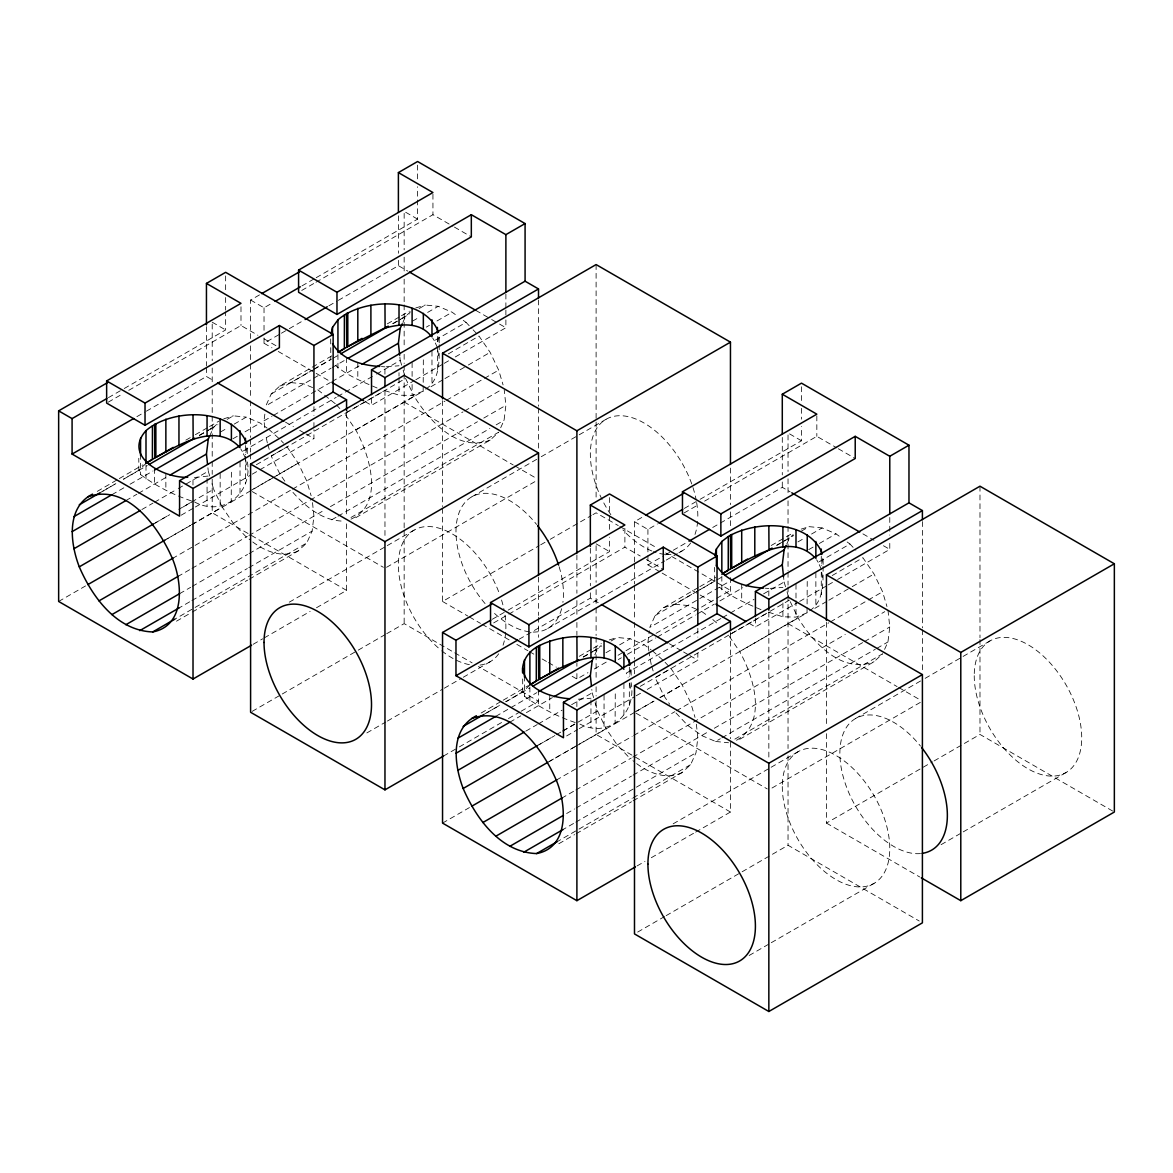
<?xml version="1.0" encoding="UTF-8"?>
<svg xmlns="http://www.w3.org/2000/svg" width="1173" height="1173" viewBox="0 0 1173 1173"><rect width="100%" height="100%" fill="white"/><g stroke="black" fill="none" stroke-linecap="round" stroke-linejoin="round"><path stroke-width="0.75" stroke-dasharray="5 3.75" d="M192.973 484.962L193.017 477.66L210.334 475.813M192.035 524.536L231.213 502.059L231.404 468.482M194.454 501.927C223.735 517.88 253.412 492.279 247.224 460.93M247.254 453.628L247.298 446.312L245.45 454.42M384.92 374.143L384.964 366.841L399.011 365.771M423.16 391.239L412.104 395.462L399.011 395.184L384.817 390.594L344.642 413.629L355.786 429.919L423.16 391.239L423.35 357.662M425.667 389.172C440.447 379.744 439.171 360.023 439.201 344.627M439.201 342.809L439.245 335.493L437.397 343.601M576.867 706.601L576.896 699.299L590.957 698.228M575.928 746.175L615.092 723.697L615.297 690.12M579.917 724.064C608.948 739.166 637.086 712.876 631.103 682.569M631.147 675.252L631.191 667.95L629.344 676.059M768.814 595.781L768.843 588.479L782.904 587.409M807.039 612.878L795.998 617.101L782.904 616.822L768.711 612.233L728.536 635.267L739.664 651.558L807.039 612.878L807.244 579.301M809.561 610.81C824.34 601.382 823.065 581.661 823.079 566.266M823.094 564.448L823.138 557.131L821.291 565.239M264.761 427.676L264.028 420.828L264.849 414.157M249.189 579.213L298.191 550.929L306.74 542.996L312.106 531.134L313.939 516.135L312.106 499.009M500.695 427.734L504.053 420.315L505.886 405.315L504.229 389.905M648.845 651.03L647.921 642.467L649.343 630.795M633.083 800.851L682.085 772.567L690.633 764.635L696 752.773L697.832 737.773L696 720.647M884.589 649.373L887.946 641.954L889.779 626.954L887.946 609.828M209.615 436.107L213.647 427.207L218.53 422.676M331.754 355.859L279.775 386.034L271.227 393.952L265.86 405.829L331.079 368.175M402.911 322.311L405.594 316.387L410.477 311.857M594.858 654.769L597.541 648.83L601.206 645.443M698.316 587.556L663.669 607.673L655.12 615.59L649.754 627.452L728.785 581.823M786.804 543.949L789.488 538.026L793.139 534.624M351.006 519.155C385.125 503.833 369.436 454.831 355.786 429.919M355.786 517.674L490.138 440.11L498.686 432.192L350.976 517.469M736.497 740.295C767.86 722.509 753.843 676.938 739.664 651.558M739.664 739.313L874.032 661.748L882.58 653.816L734.87 739.107M145.995 463.452L138.854 470.226L123.517 479.141M529.888 685.091L522.747 691.865L505.871 701.674M97.271 491.37L117.755 479.478M119.323 478.555L142.945 464.845M98.957 493.408L115.834 483.599M279.775 386.034L290.904 382.603L312.385 370.111M313.924 369.216L330.801 359.407L330.669 335.493M256.374 464.713L287.062 446.869L298.191 463.159L306.74 480.945L311.124 495.724M448.321 353.894L479.009 336.05L490.138 352.34L498.686 370.125L503.07 384.905M231.213 502.059L274.834 476.722M276.388 475.827L298.191 463.159M430.946 386.723L443.409 379.48M444.963 378.571L466.781 365.917M468.335 365.008L490.138 352.34M481.165 713.008L501.648 701.117M503.217 700.193L528.422 685.56M699.885 586.632L715.633 577.497M484.39 714.166L499.727 705.237M663.669 607.673L674.798 604.227L694.739 592.644M640.267 686.352L670.956 668.507L682.085 684.797L690.633 702.583L695.017 717.363M832.214 575.532L862.903 557.688L874.032 573.978L882.58 591.764L886.964 606.544M615.092 723.697L635.355 711.938M636.91 711.029L654.05 701.087M660.282 697.466L682.085 684.797M814.839 608.347L827.302 601.119M828.856 600.209L850.66 587.541M852.228 586.647L874.032 573.978M250.597 338.528L250.597 300.039L260.098 294.555M108.444 397.618L122.666 389.407M124.25 388.498L225.641 329.95L225.641 311.945M250.597 300.039L264.028 307.795L271.931 303.221M301.974 285.889L314.613 278.588M316.197 277.678L417.588 219.131L417.588 186.727M108.224 402.178L122.447 393.967M128.766 390.316L240.993 325.522L257.884 335.273M301.74 290.449L314.393 283.148M315.977 282.238L432.94 214.703L452.91 226.228M136.889 416.65L144.807 412.09M146.376 411.18L206.448 376.504L214.351 381.064M264.028 337.927L264.028 343.249L279.834 334.129M281.417 333.22L287.737 329.569M289.32 328.645L303.543 320.434M328.836 305.83L336.739 301.27M338.323 300.361L398.395 265.685L407.881 271.154M103.004 491.076L115.643 483.789M123.546 479.214L147.255 465.534M199.425 435.418L213.647 427.207M271.227 393.952L312.326 370.228M313.909 369.319L331.299 359.275M332.883 358.366L339.202 354.715M392.955 323.689L397.691 320.947M399.275 320.038L405.594 316.387M111.919 494.698L124.499 487.44M130.056 484.229L152.959 471.003M220.583 431.957L228.149 427.602M234.189 424.113L246.286 417.119L260.186 423.042L267.151 428.116M332.252 367.486L344.906 360.184M412.529 321.138L420.081 316.783M427.646 312.414L438.233 306.314L452.133 312.223L457.705 316.285M125.834 500.622L136.889 494.229M138.473 493.32L166.933 476.883M232.914 438.79L237.459 436.165M245.04 431.796L260.186 423.042M264.028 420.828L271.931 416.268M273.514 415.345L330.419 382.501M332.003 381.577L360.463 365.155M426.371 327.091L429.406 325.346M436.986 320.977L452.133 312.223M141.889 509.522L152.959 503.129M154.528 502.22L176.668 489.449M178.252 488.525L184.572 484.874M186.155 483.965L208.281 471.194L207.914 467.763M245.45 458.35L242.356 451.517L336.226 397.324M337.736 396.445L343.777 392.955M345.287 392.09L374.935 374.979M376.518 374.07L400.228 360.375L399.861 356.944M437.397 347.531L434.303 340.698L466.048 322.37L471.942 328.587M155.159 523.026L169.381 514.815M189.938 502.953L178.868 509.331L191.331 502.293M191.522 502.029L213.647 489.258L211.213 481.047M181.155 515.211L193.809 507.909M195.378 507L250.714 475.065M252.283 474.156L313.939 438.555L313.939 429.685M365.199 401.665L371.518 405.315L414.201 380.668M415.785 379.759L442.661 364.246M444.23 363.337L448.98 360.595M455.3 356.944L505.886 327.736L505.886 318.865M58.65 601.456L85.556 585.928M166.859 538.979L190.569 525.299M191.624 524.683L222.196 507.044L213.647 489.258M250.597 490.637L271.168 478.76M272.752 477.851L414.128 396.225C429.347 421.048 457.983 452.631 490.138 440.11M172.372 558.524L290.933 490.065C304.481 506.003 322.546 521.457 344.642 521.12M292.488 489.17L444.934 401.151M446.517 400.242L482.88 379.246M484.449 378.336L498.686 370.125M177.739 576.588L190.964 568.964M191.976 568.377L247.298 536.428M248.881 535.518L308.939 500.842M310.185 500.123L462.954 411.914M464.537 411.005L500.886 390.023M179.572 593.699L190.642 587.321M192.225 586.397L247.547 554.462M249.131 553.553L313.939 516.135M317.78 513.921L324.1 510.27M330.419 506.619L477.426 421.737M483.76 418.087L505.886 405.315M177.739 608.714L190.393 601.412M191.903 600.532L247.298 568.553M248.808 567.673L312.106 531.134M331.68 519.83L336.431 517.088M338.015 516.179L489.83 428.526M496.15 424.875L504.053 420.315M172.372 620.576L306.74 542.996M176.478 621.191L190.7 612.98M192.284 612.071L247.606 580.122M289.262 602.189L385.682 546.53M387.266 545.606L414.128 530.093M471.722 496.853L539.683 457.602M541.266 456.693L577.629 435.711M579.213 434.787L606.074 419.274M253.163 644.3L262.664 638.816M264.248 637.907L310.156 611.397M316.49 607.746L346.563 590.386L346.563 522.572M386.547 567.307L536.926 480.475M252.18 711.366L280.67 694.915M282.253 694.005L356.665 651.044M358.249 650.135L385.155 634.593M386.738 633.684L404.157 623.625L453.159 651.924M442.544 508.378L442.544 601.456L539.111 545.709M540.694 544.8L548.612 540.225M550.196 539.316L591.353 515.548M592.937 514.639L596.104 512.806L618.23 525.577M634.49 561.999L634.49 521.677L643.992 516.193M492.337 619.256L506.56 611.045M508.144 610.136L609.535 551.589L609.535 537.19M634.49 521.677L647.921 529.434L657.408 523.95M684.284 508.437L698.507 500.226M700.09 499.317L801.482 440.769L801.482 426.371M493.686 622.907L624.886 547.161L640.238 556.017M684.05 512.997L698.287 504.786M704.606 501.135L816.833 436.341L836.804 447.866M519.199 639.197L590.342 598.142L598.245 602.702M647.921 529.434L647.921 564.887L663.727 555.767M665.311 554.858L671.63 551.207M673.214 550.284L687.437 542.073M712.729 527.469L782.288 487.323L790.191 491.883M366.841 732.934L385.814 721.981M387.398 721.058L442.72 689.123M444.303 688.214L461.693 678.17M463.276 677.261L490.138 661.748M547.732 628.493L664.695 560.958M666.279 560.049L677.349 553.656M678.932 552.747L682.085 550.929M486.883 712.715L499.537 705.413M505.856 701.777L529.566 688.082M583.318 657.056L589.638 653.405M591.221 652.481L597.541 648.83M655.12 615.59L694.636 592.776M715.193 580.914L696.219 591.866L714.694 581.046L714.621 567.38M716.776 580.005L723.096 576.354M776.834 545.313L780.001 543.495M781.585 542.586L789.488 538.026M495.812 716.336L509.419 708.477M510.929 707.612L536.838 692.642M605.986 652.731L613.538 648.361M619.593 644.871L630.18 638.757L644.08 644.681L651.044 649.754M797.933 541.911L805.484 537.542M811.54 534.052L822.112 527.938L836.026 533.862L841.598 537.923M443.526 756.042L457.778 747.817M459.361 746.893L502.103 722.216M508.437 718.565L519.522 712.172M521.105 711.249L538.51 701.205L478.452 666.513M572.16 676.293L576.896 679.035L587.981 672.642M594.315 668.977L606.984 661.675M618.068 655.267L624.388 651.616M625.971 650.707L654.475 634.256M656.059 633.332L730.456 590.386L665.648 552.967M509.727 722.245L520.783 715.867M526.384 712.627L552.395 697.612M618.318 659.549L621.353 657.804M627.408 654.299L644.08 644.681M647.921 642.467L655.824 637.907M657.408 636.983L695.34 615.092M696.923 614.168L714.313 604.139M719.855 600.943L742.773 587.702M808.754 549.609L813.3 546.985M819.355 543.48L836.026 533.862M525.783 731.16L537.234 724.547M538.422 723.858L562.131 710.164M571.618 704.694L592.174 692.832L591.808 689.401M720.882 618.508L626.25 673.155L628.112 677.246M722.465 617.599L728.785 613.948M730.368 613.039L754.078 599.344M763.564 593.875L784.121 582.013L783.564 576.881M821.291 569.169L818.197 562.336L849.941 544.008L855.835 550.225M539.052 744.664L554.858 735.544M556.442 734.621L561.178 731.893M562.761 730.97L597.541 710.897L595.092 702.686M789.488 600.077L655.12 677.657L663.669 695.428L669.739 704.313M566.632 735.94L577.688 729.547M579.271 728.638L634.593 696.703M636.177 695.78L640.927 693.052M647.247 689.401L697.832 660.194L697.832 653.097M749.092 623.303L755.412 626.954L798.095 602.306M799.678 601.397L826.54 585.884M828.123 584.96L836.026 580.4M837.61 579.491L889.779 549.375L889.779 542.278M442.544 823.094L469.449 807.567M549.169 761.541L606.074 728.682L617.218 744.972L630.18 758.652M634.49 712.275L653.478 701.307M659.812 697.656L798.021 617.863C813.241 642.672 841.877 674.27 874.032 661.748M556.266 780.148L632.144 736.351M633.728 735.442L674.827 711.703M676.396 710.794L828.827 622.79M830.411 621.881L866.759 600.884M868.343 599.975L882.58 591.764M561.632 798.226L574.843 790.587M575.855 790.015L631.191 758.066M632.775 757.157L845.264 634.476M851.583 630.825L884.779 611.661M566.632 813.519L574.535 808.959M576.119 808.036L631.441 776.101M633.024 775.192L697.832 737.773M675.971 712.964L687.759 725.413L701.674 735.559L707.993 731.908M714.313 728.257L862.903 642.467M864.486 641.558L889.779 626.954M561.632 830.352L574.286 823.05M575.796 822.17L696 752.773M701.674 735.559L715.574 741.468L720.325 738.726M721.894 737.817L875.293 649.255M876.876 648.346L887.946 641.954M556.266 842.214L632.144 798.402M633.024 797.904L690.633 764.635M558.788 843.754L574.594 834.619M576.178 833.71L631.499 801.76M673.155 823.827L769.576 768.168M771.16 767.245L798.021 751.732M855.616 718.492L923.576 679.24M925.16 678.331L961.523 657.349M963.092 656.425L989.968 640.913M637.056 865.938L644.974 861.378M651.308 857.712L694.049 833.035M695.633 832.126L730.456 812.024L730.456 740.544M772.01 788.021L920.82 702.114M637.657 932.095L664.563 916.553M666.147 915.644L740.544 872.683M742.128 871.774L788.036 845.264L919.236 921.01M826.437 733.668L826.437 823.094L932.491 761.864M934.075 760.954L979.983 734.445L1112.766 811.1M749.151 955.482L769.708 943.62M771.291 942.696L874.032 883.386M941.098 844.663L961.655 832.801M963.224 831.877L1065.978 772.567M387.295 323.865L399.92 316.622M401.503 315.713L409.392 311.182M185.877 440.124L193.765 435.594M195.348 434.684L207.973 427.441M209.556 426.532L219.028 421.092M163.839 540.738L190.466 525.445M771.189 545.504L793.285 532.821M579.242 656.323L591.866 649.08M593.45 648.17L601.338 643.64M547.732 762.377L574.359 747.084M392.823 323.631L400.55 319.203M402.09 318.308L409.817 313.88M419.084 308.572L425.271 305.024L438.233 306.314M199.322 435.33L208.603 430.022M210.143 429.127L217.87 424.699M227.137 419.391L233.324 415.843L246.286 417.119M152.71 524.448L169.704 514.698M776.717 545.269L782.89 541.721M784.429 540.841L793.71 535.518M801.438 531.09L809.15 526.662L822.112 527.938M583.216 656.968L592.497 651.66M594.037 650.766L601.764 646.338M611.03 641.03L617.218 637.482L630.18 638.757M536.589 746.087L553.597 736.336M562.864 731.014L575.225 723.932M415.726 307.971L425.271 305.024M223.779 418.79L233.324 415.843M298.191 550.929C281.271 559.11 262.283 550.24 249.072 539.037M801.203 529.111L809.15 526.662M609.256 639.93L617.218 637.482M682.085 772.567C665.164 780.749 646.176 771.878 632.951 760.676M381.445 366.577L384.964 366.841M765.339 588.216L768.843 588.479M290.904 382.603L303.866 383.879L314.687 388.483M674.798 604.227L687.759 605.517L698.58 610.121M715.574 741.468L728.536 742.758M377.09 387.999C362.765 381.87 347.516 375.727 335.61 365.551M760.984 609.637C746.658 603.509 731.409 597.365 719.504 587.189M191.331 500.886C173.223 494.83 155.774 485.915 140.569 474.566L138.854 470.226L138.795 458.262M575.225 722.524C557.116 716.468 539.668 707.554 524.463 696.205L522.747 691.865L522.674 678.199M454.435 227.107L471.326 236.873M838.328 448.746L855.22 458.496M417.588 219.131L404.157 211.375L404.157 249.864M801.482 440.769L788.036 433.013L788.036 471.502M475.842 310.405L490.079 318.616M491.663 319.525L497.982 323.176M499.566 324.085L505.886 327.736M862.903 533.862L873.973 540.254M883.445 545.724L889.779 549.375M404.157 401.987L513.217 464.963M514.8 465.872L536.926 478.643M619.813 526.501L656.162 547.483M788.036 623.625L897.11 686.601M898.694 687.51L920.82 700.281M264.028 338.821L279.394 347.677M646.382 559.565L663.273 569.316M264.028 343.249L271.931 347.809M278.265 351.46L330.419 381.577M647.921 564.887L660.575 572.189M662.144 573.098L698.507 594.095M700.09 595.004L714.313 603.215M212.21 322.194L225.641 329.95M596.104 543.832L609.535 551.589M285.479 422.133L293.382 426.693M299.716 430.344L304.452 433.086M306.036 433.995L313.939 438.555M669.372 643.772L682.026 651.074M683.595 651.983L688.346 654.725M689.929 655.634L697.832 660.194M252.18 491.56L383.38 567.307M442.544 601.456L467.836 616.06M469.42 616.983L480.475 623.362M482.059 624.271L510.519 640.707M516.838 644.358L527.894 650.751M529.478 651.66L534.228 654.387M542.131 658.962L546.867 661.689M548.451 662.613L556.354 667.173M636.074 713.199L767.274 788.945M826.437 823.094L919.691 876.949M346.563 590.386L212.21 512.806L212.21 476.15M454.728 652.833L472.118 662.862M730.456 812.024L596.104 734.445L596.104 697.788M847.155 541.985L849.941 544.008M463.262 320.346L466.048 322.37M701.674 611.441L707.231 615.488M712.788 619.549L717.935 624.065M317.78 389.803L335.229 403.673M652.423 650.766L663.889 661.044M268.544 429.127L279.995 439.406M473.115 329.833L477.836 334.804M665.062 662.29L670.956 668.507M336.402 404.92L339.935 408.644M281.168 440.652L283.529 443.145M246.286 537.014L233.324 523.334L222.196 507.044M284.834 481.209L279.775 473.804L271.227 456.018L405.594 378.439L414.128 396.225M816.643 559.77L818.197 562.336M432.749 338.132L434.303 340.698M240.802 448.951L242.356 451.517M790.265 601.69L798.021 617.863M597.541 710.897L606.074 728.682M784.121 582.013L786.555 590.224M787.039 591.866L789.004 598.435M651.22 664.505L649.021 652.731M651.704 666.147L653.17 671.088M592.174 692.832L594.608 701.043M400.228 360.375L402.662 368.586M403.16 370.228L405.11 376.797M267.327 442.881L265.494 434.523M267.811 444.523L269.277 449.45M208.281 471.194L210.715 479.405M821.774 572.512L823.006 580.884M629.828 683.331L631.059 691.703M437.881 350.874L439.113 359.246M245.7 460.021L247.166 470.065M979.983 486.209L979.983 637.701M979.983 639.534L979.983 734.445M922.403 521.589L922.403 627.892M922.403 629.725L922.403 671.88M889.779 517.454L889.779 535.196M826.437 622.32L826.437 726.366M821.291 556.339L821.291 565.503M821.291 572.16L821.291 594.667M816.833 415.887L816.833 436.341M815.865 572.805L815.865 605.62M801.482 386.753L801.482 401.151M801.482 408.351L801.482 419.157M795.998 584.271L795.998 598.86M795.998 600.679L795.998 617.101M788.036 478.833L788.036 493.496M788.036 500.827L788.036 524.654M788.036 526.486L788.036 570.474M788.036 572.307L788.036 585.136M788.036 586.969L788.036 748.521M788.036 755.823L788.036 845.264M782.904 602.981L782.904 616.822M782.288 437.441L782.288 474.904M782.288 482L782.288 487.323M768.843 612.071L768.843 758.696M755.412 618.083L755.412 626.954M741.703 584.271L741.703 601.309M730.456 468.086L730.456 504.595M730.456 511.897L730.456 526.501M730.456 577.6L730.456 594.814M730.456 632.408L730.456 738.711M721.835 576.207L721.835 589.828M697.832 628.273L697.832 637.144M634.49 563.817L634.49 583.978M634.49 585.811L634.49 620.634M634.49 622.467L634.49 659.123M634.49 660.956L634.49 673.786M629.344 667.158L629.344 676.322M629.344 682.979L629.344 705.486M624.886 528.407L624.886 547.161M623.919 683.624L623.919 716.439M609.535 497.572L609.535 513.774M609.535 515.577L609.535 529.976M604.051 695.09L604.051 727.905M596.104 264.57L596.104 498.202M596.104 545.665L596.104 582.321M596.104 589.652L596.104 606.148M596.104 607.981L596.104 635.473M596.104 637.306L596.104 679.46M596.104 686.792L596.104 695.956M590.957 699.958L590.957 727.641M590.342 548.26L590.342 585.723M590.342 592.82L590.342 598.142M576.896 554.917L576.896 593.245M576.896 600.547L576.896 615.151M576.896 622.452L576.896 635.223M576.896 662.613L576.896 666.264M576.896 673.566L576.896 679.035M549.756 695.09L549.756 712.128M538.51 299.951L538.51 406.254M538.51 408.087L538.51 450.241M538.51 577.087L538.51 615.414M538.51 617.233L538.51 637.32M538.51 690.12L538.51 705.633M529.888 687.026L529.888 700.648M524.463 676.059L524.463 696.205M505.886 294.042L505.886 308.235M505.886 310.009L505.886 317.106M442.544 400.682L442.544 506.545M437.397 336.534L437.397 343.865M437.397 347.061L437.397 373.029M432.94 194.249L432.94 214.703M431.972 351.167L431.972 383.982M417.588 165.114L417.588 179.513M412.104 362.633L412.104 377.222M412.104 384.524L412.104 395.462M404.157 257.195L404.157 271.857M404.157 279.189L404.157 303.015M404.157 304.848L404.157 347.003M404.157 354.334L404.157 363.498M404.157 365.331L404.157 528.715M404.157 530.533L404.157 623.625M399.011 372.691L399.011 376.152M399.011 377.882L399.011 395.184M398.395 215.817L398.395 253.265M398.395 260.362L398.395 265.685M384.964 390.433L384.964 538.891M371.518 398.219L371.518 405.315M357.809 362.633L357.809 379.671M346.563 357.662L346.563 373.175M346.563 412.603L346.563 515.24M337.941 354.569L337.941 368.19M313.939 406.635L313.939 415.506M313.939 422.603L313.939 427.925M264.028 307.795L264.028 330.845M250.597 345.859L250.597 362.354M250.597 364.187L250.597 399.011M250.597 400.843L250.597 437.5M250.597 439.332L250.597 452.162M250.597 453.995L250.597 461.312M245.45 445.52L245.45 454.684M245.45 456.15L245.45 483.848M240.993 306.769L240.993 325.522M240.025 461.986L240.025 494.801M225.641 275.934L225.641 290.332M225.641 297.546L225.641 310.141M220.157 473.452L220.157 506.281M212.21 324.027L212.21 360.683M212.21 368.014L212.21 382.677M212.21 390.008L212.21 459.655M212.21 461.488L212.21 474.317M207.064 478.32L207.064 506.003M206.448 326.622L206.448 365.859M206.448 367.633L206.448 376.504M165.862 473.452L165.862 490.49M154.616 468.482L154.616 483.994M145.995 465.388L145.995 479.009M140.569 454.42L140.569 474.566M469.405 664.651A76.01 43.885 60 0 1 440.945 650.165M438.233 647.833A76.01 43.885 60 0 1 409.494 533.524A76.01 43.885 60 0 1 498.686 591.764M501.545 600.004A76.01 43.885 60 0 1 504.053 609.828M504.976 615.107A76.01 43.885 60 0 1 505.798 630.488M505.68 632.232A76.01 43.885 60 0 1 503.041 645.238M498.686 653.816A76.01 43.885 60 0 1 479.009 665.179M561.632 608.714A76.01 43.885 60 0 1 492.161 611.192M485.079 603.596A76.01 43.885 60 0 1 462.558 505.695A76.01 43.885 60 0 1 536.589 524.448M559.125 566.764A76.01 43.885 60 0 1 562.893 602.379M670.956 554.36A76.01 43.885 60 0 1 666.279 554.433M664.651 554.316A76.01 43.885 60 0 1 653.434 551.618M651.88 551.002A76.01 43.885 60 0 1 622.922 529.932M610.854 514.698A76.01 43.885 60 0 1 614.491 416.21A76.01 43.885 60 0 1 696 499.009M696.645 502.528A76.01 43.885 60 0 1 697.744 519.668M697.627 521.413A76.01 43.885 60 0 1 694.988 534.419M690.633 542.996A76.01 43.885 60 0 1 677.598 552.967M920.482 853.577A76.01 43.885 60 0 1 839.868 753.286A76.01 43.885 60 0 1 920.482 746.087M782.288 786.526A76.01 43.885 60 0 0 862.903 886.817A76.01 43.885 60 0 0 862.903 779.327A76.01 43.885 60 0 0 782.288 786.526M974.235 675.707A76.01 43.885 60 0 0 1054.85 775.998A76.01 43.885 60 0 0 1054.85 668.507A76.01 43.885 60 0 0 974.235 675.707"/><path stroke-width="1.5" d="M152.461 425.696L152.402 459.361L145.995 463.452L145.995 430.638C172.123 408.013 232.547 407.31 246.565 443.071M344.407 314.877L344.349 348.542L337.941 352.633L337.941 319.818C364.07 297.194 424.494 296.49 438.511 332.252M630.458 664.71C617.101 630.341 563.758 631.162 536.354 647.335L536.296 681L531.164 684.27M822.405 553.891C809.047 519.536 755.705 520.343 728.301 536.516L728.242 570.181L721.835 574.271M87.828 496.853C127.139 482.748 158.912 527.381 172.372 558.524C182.46 582.424 185.921 625.825 152.71 631.939C116.757 630.707 92.3 597.101 79.28 566.838C70.248 543.451 65.82 507.528 92.55 494.112M207.548 464.347L206.448 454.068L208.281 439.069L209.615 436.107M399.67 355.243L398.395 343.249L400.228 328.249L402.236 323.792M471.722 718.492C511.032 704.386 542.791 749.019 556.266 780.148C566.354 804.062 569.799 847.463 536.589 853.577C500.651 852.346 476.194 818.739 463.174 788.476C454.142 765.089 449.714 729.166 476.443 715.75M591.441 685.985L590.342 675.707L592.174 660.707L593.509 657.745M783.564 576.881L782.288 564.887L784.121 549.888L786.13 545.43M145.995 430.638C122.051 457.265 164.88 478.511 187.739 477.264M331.035 333.88L332.516 327.384L337.941 319.818M522.645 673.067C521.442 662.54 527.351 652.569 536.354 647.335M714.929 555.503L716.41 549.023L721.835 541.457L728.301 536.516M146.097 463.012L173.237 447.382M339.627 351.284L362.032 338.367M531.56 683.742L558.715 668.111M723.506 572.923L747.494 559.096M206.448 324.833L206.448 283.411L225.641 272.327L333.132 334.393L333.132 392.017L179.572 480.666L179.572 516.135L72.081 454.068L72.081 418.614L106.86 398.527M398.395 212.21L398.395 172.592L417.588 161.507L525.079 223.574L525.079 281.197L371.518 369.847L371.518 394.671M333.132 334.393L313.939 345.463L279.394 325.522L279.394 347.677L145.027 425.256L106.64 403.087L106.64 380.932L240.993 303.352L206.448 283.411M525.079 223.574L505.886 234.644L471.326 214.703L471.326 236.873L336.974 314.437L298.587 292.268L298.587 270.113L432.94 192.533L398.395 172.592M251.579 645.223L193.017 679.035L58.65 601.456L58.65 410.858L107.725 382.515M261.682 293.631L299.672 271.696M275.098 301.402L300.391 286.798M106.64 380.932L145.027 403.087L279.394 325.522M298.587 270.113L336.974 292.268L471.326 214.703M72.081 454.068L133.737 418.482M305.127 319.525L327.267 306.754M79.28 504.771L99.837 492.909M148.839 464.611L194.674 438.145M340.786 353.791L388.204 326.417M73.914 516.648L111.86 494.742M154.528 470.094L208.281 439.069M348.058 358.366L400.228 328.249M72.081 531.648L125.834 500.622M170.085 475.065L206.448 454.068M362.032 364.246L398.395 343.249M73.914 548.759L140.305 510.431M179.572 480.666L193.017 488.423L346.563 399.773L346.563 410.77M371.518 369.847L384.964 377.603L538.51 288.954L538.51 298.118M443.526 756.042L384.964 789.854L250.597 712.275L250.597 464.039L404.157 375.389L538.51 452.969L538.51 575.254M442.544 398.864L442.544 353.22L596.104 264.57L730.456 342.149L730.456 464.435M79.28 566.838L153.575 523.935M87.828 584.623L165.29 539.903M98.957 600.899L173.252 558.011M111.919 614.593L178.311 576.251M125.834 624.74L179.572 593.699M139.748 630.649L179.264 607.834M152.71 631.939L174.836 619.153M250.597 464.039L384.964 541.618L538.51 452.969M442.544 353.22L576.896 430.799L730.456 342.149M590.342 546.471L590.342 505.05L609.535 493.965L717.026 556.017L717.026 613.655L563.465 702.304L563.465 737.773L455.974 675.707L455.974 640.253L490.754 620.165M782.288 433.849L782.288 394.231L801.482 383.146L908.972 445.197L908.972 502.836L755.412 591.485L755.412 616.309M717.026 556.017L697.832 567.102L663.273 547.161L663.273 569.316L528.92 646.895L490.534 624.725L490.534 602.57L624.886 524.991L590.342 505.05M908.972 445.197L889.779 456.282L855.22 436.341L855.22 458.496L720.867 536.076L682.466 513.906L682.466 491.751L816.833 414.172L782.288 394.231M635.473 866.862L576.896 900.673L442.544 823.094L442.544 632.482L491.619 604.154M645.561 515.27L683.566 493.334M658.991 523.041L682.701 509.346M490.534 602.57L528.92 624.725L663.273 547.161M682.466 491.751L720.867 513.906L855.22 436.341M455.974 675.707L517.63 640.121M689.02 541.164L709.577 529.302M463.174 726.41L483.731 714.548M532.733 686.249L578.568 659.783M724.679 575.43L772.098 548.055M457.807 738.272L495.739 716.38M538.422 691.733L592.174 660.707M731.952 580.005L784.121 549.888M455.974 753.286L509.727 722.26M553.979 696.703L590.342 675.707M745.925 585.884L782.288 564.887M457.807 770.397L524.199 732.069M563.465 702.304L576.896 710.061L730.456 621.411L730.456 630.575M755.412 591.485L768.843 599.242L922.403 510.592L922.403 519.756M634.49 685.677L788.036 597.028L922.403 674.592L922.403 922.843L768.843 1011.493L634.49 933.913L634.49 685.677L768.843 763.256L922.403 674.592M826.437 620.488L826.437 574.858L979.983 486.209L1114.35 563.773L1114.35 812.024L960.79 900.673L921.274 877.859M463.174 788.476L537.469 745.573M471.722 806.247L547.6 762.45M482.851 822.537L557.146 779.649M495.812 836.232L562.204 797.889M509.727 846.378L563.465 815.338M523.627 852.287L563.157 829.472M536.589 853.577L557.146 841.701M826.437 574.858L960.79 652.437L1114.35 563.773M388.19 326.285L347.809 346.534L347.794 312.824M240.025 447.661C216.301 421.694 180.349 444.186 155.877 457.353L155.848 423.644M814.634 557.336C790.69 533.026 755.837 555.401 731.703 568.172L731.688 534.463M623.919 669.299C600.195 643.332 564.242 665.824 539.756 678.991L539.741 645.282M430.74 335.698C419.773 321.915 400.213 323.792 385.096 328.059L384.964 304.144M379.685 366.445C362.032 365.521 341.973 359.818 332.516 343.601M763.579 588.084C745.925 587.16 725.852 581.456 716.41 565.239M569.873 698.756C551.002 697.524 525.519 689.651 522.615 667.95M525.079 281.197L538.51 288.954M908.972 502.836L922.403 510.592M409.465 272.063L475.842 310.405M791.775 492.792L859.736 532.029M332.003 382.501L363.615 400.741M715.897 604.139L745.925 621.47M333.132 392.017L346.563 399.773M717.026 613.655L730.456 621.411M217.518 382.882L283.91 421.21M601.397 604.52L667.789 642.848M58.65 410.858L72.081 418.614M442.544 632.482L455.974 640.253M768.843 525.783L768.989 549.697M730.456 534.976L730.647 568.773M576.896 636.602L577.043 660.516M538.51 645.78L538.7 679.592M346.563 313.338L346.768 347.135M193.017 414.963L193.149 438.878M154.616 424.157L154.821 457.954M960.79 652.437L960.79 900.673M889.779 456.282L889.779 513.906M821.291 549.023L821.291 554.521M815.865 541.457L815.865 558.48M807.244 534.976L807.244 550.489M795.998 529.991L795.998 547.014M782.904 526.853L782.904 546.999M768.843 599.242L768.843 610.239M768.843 763.256L768.843 1011.493M754.796 526.853L754.796 556.281M741.703 529.991L741.703 562.805M721.835 541.457L721.835 572.453M720.867 513.906L720.867 536.076M716.41 549.023L716.41 566.324M697.832 567.102L697.832 624.725M629.344 659.842L629.344 665.326M623.919 652.276L623.919 667.598M615.297 645.78L615.297 661.308M604.051 640.81L604.051 657.833M590.957 637.672L590.957 657.818M576.896 430.799L576.896 553.084M576.896 710.061L576.896 900.673M562.849 637.672L562.849 667.1M549.756 640.81L549.756 673.625M529.888 652.276L529.888 685.091M528.92 624.725L528.92 646.895M524.463 659.842L524.463 677.144M505.886 234.644L505.886 292.282M437.397 327.384L437.397 332.883M431.972 319.818L431.972 336.842M423.35 313.338L423.35 328.851M412.104 308.352L412.104 325.376M399.011 305.215L399.011 325.361M384.964 377.603L384.964 386.767M384.964 541.618L384.964 789.854M370.903 305.215L370.903 334.642M357.809 308.352L357.809 341.167M336.974 292.268L336.974 314.437M332.516 327.384L332.516 334.305M313.939 345.463L313.939 403.087M245.45 438.203L245.45 443.702M240.025 430.638L240.025 445.96M231.404 424.157L231.404 439.67M220.157 419.172L220.157 436.195M207.064 416.034L207.064 436.18M193.017 488.423L193.017 679.035M178.956 416.034L178.956 445.461M165.862 419.172L165.862 451.986M145.027 403.087L145.027 425.256M140.569 438.203L140.569 455.505M537.689 525.827A76.01 43.885 60 0 1 558.612 565.107M921.582 747.465A76.01 43.885 60 0 1 922.198 853.372M264.028 642.467A76.01 43.885 60 0 0 344.642 742.758A76.01 43.885 60 0 0 344.642 635.267A76.01 43.885 60 0 0 264.028 642.467M647.921 864.105A76.01 43.885 60 0 0 728.536 964.397A76.01 43.885 60 0 0 728.536 856.906A76.01 43.885 60 0 0 647.921 864.105"/></g></svg>
